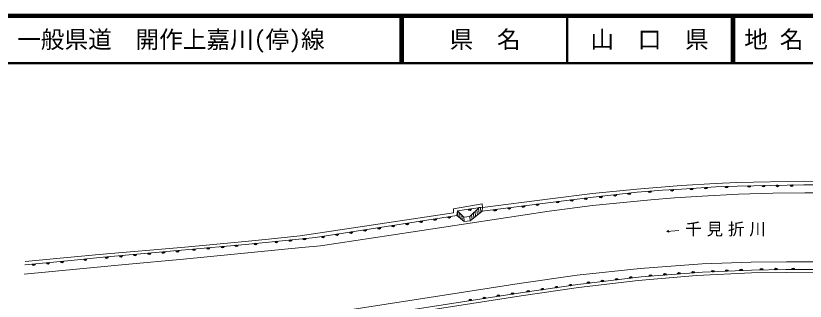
# Model space of a CAD drawing. Units: millimetres, scale not verified. Extents: x 40000 to 680000, y 20000 to 380000.
# Drawn here: x 216451 to 383274, y 319676 to 380000 of the extents above; entities that cross this region are included whole.
import ezdxf
from ezdxf.enums import TextEntityAlignment as Align

# ---------------------------------------------------------------- set-up
doc = ezdxf.new("R2010")
doc.units = ezdxf.units.MM
doc.header["$LTSCALE"] = 1000
for name, color, linetype, lineweight in [('M-BGD', 7, 'Continuous', 13), ('M-TTL', 2, 'Continuous', 140), ('M-TTL-LINE', 7, 'Continuous', 50)]:
    doc.layers.add(name, color=color, linetype=linetype, lineweight=lineweight)
doc.layers.add('M-BGD-HTXT', color=7, linetype='Continuous')
doc.layers.add('M-TTL-TXT', color=7, linetype='Continuous')
doc.styles.add('ＭＳ ゴシック', font='')
doc.styles.get('ＭＳ ゴシック').set_extended_font_data('MS Gothic')

msp = doc.modelspace()

# ---------------------------------------------------------------- linework, layer by layer
at = {"layer": 'M-BGD'}
for p, q in [((309811, 338718), (309915, 337578)), ((313887, 338966), (313987, 337867)), ((314256, 339314), (314361, 338175)), ((314642, 339488), (314734, 338482)), ((315039, 339547), (315050, 339416)), ((310251, 338298), (310349, 337225)), ((310691, 337878), (310783, 336873)), ((312777, 337923), (312866, 336944)), ((313147, 338270), (313240, 337252)), ((313517, 338618), (313613, 337560)), ((356536, 334638), (354048, 334395)), ((354048, 334395), (354403, 334618)), ((354439, 334245), (354048, 334395)), ((354403, 334618), (354439, 334245)), ((251910, 328563), (276886, 331019)), ((218207, 325389), (239548, 327463)), ((239548, 327463), (251910, 328563))]:
    msp.add_line(p, q, dxfattribs=at)
for points in [[(315071, 339485), (329380, 341348), (338354, 342449), (347668, 343380), (357066, 344142), (364347, 344565), (368834, 344735), (382974, 345073), (391069, 345009), (401285, 344662), (401346, 345581), (407463, 345226), (407442, 344481)], [(314978, 338683), (329479, 340565), (338442, 341664), (347737, 342689), (353146, 343154), (357120, 343355), (364378, 343851), (368887, 344017), (382974, 344284), (390884, 344290), (401765, 344041), (401897, 345043), (407450, 344751)], [(276886, 331019), (280866, 331357), (295767, 333643), (329159, 338731), (338338, 339914), (350638, 341130), (355667, 341551), (361475, 341895), (369153, 342297), (376440, 342516), (383223, 342597), (393791, 342564), (397092, 342486), (411241, 341585), (420904, 340671)], [(218330, 327331), (228182, 328306), (234118, 328882), (252216, 330506), (265006, 331692), (269242, 332115), (279756, 333147), (309671, 337776), (309760, 338766), (315064, 339550)], [(218466, 328055), (228118, 328987), (234045, 329579), (252164, 331103), (264948, 332289), (269182, 332712), (276548, 333474), (308975, 338385), (308931, 339235), (314986, 340247), (315071, 339485)], [(450337, 320999), (446182, 321921), (436665, 323726), (421166, 326055), (408077, 327237), (400564, 327692), (391266, 328028), (379353, 328025), (371833, 327959), (361464, 327563), (348410, 326613), (335071, 325153), (322834, 323444), (300605, 319973), (283771, 317367), (271209, 315210), (257368, 312838), (253830, 312164), (240297, 309900), (188987, 301195)], [(450222, 319309), (445827, 320291), (436386, 322115), (423376, 324168), (407940, 325460), (400304, 326003), (391239, 326362), (379213, 326375), (371909, 326255), (361569, 325784), (348585, 324839), (335253, 323176), (323139, 321421), (284086, 315397), (257745, 310877), (189278, 299386)], [(284745, 314812), (323229, 320820), (335333, 322574), (347986, 324085), (360327, 325119), (371927, 325647), (379217, 325767), (391225, 325695), (399427, 325383), (407893, 324855), (423348, 323438), (436281, 321516), (445684, 319619), (449983, 318715)]]:
    msp.add_lwpolyline(points, dxfattribs=at)
for points in [[(311131, 337458), (311217, 336520), (309671, 337776), (309760, 338766)], [(312407, 337575), (312493, 336637), (314978, 338683), (315064, 339550), (314405, 339453)], [(311217, 336520), (312493, 336637), (312407, 337575), (311131, 337458)]]:
    msp.add_lwpolyline(points, close=True, dxfattribs=at)
for centre, radius, start, end in [((362242, 343759), 354, 192.71218, 355.11736), ((362242, 343759), 283, 194.93622, 352.89332), ((362242, 343759), 212, 198.68255, 349.147), ((362242, 343759), 142, 206.39428, 341.43527), ((362242, 343759), 100, 216.71194, 331.11761), ((366631, 343988), 354, 190.90624, 353.31142), ((366631, 343988), 283, 193.13028, 351.08738), ((366631, 343988), 212, 196.87661, 347.34106), ((366631, 343988), 142, 204.58834, 339.62933), ((366631, 343988), 100, 214.906, 329.31167), ((371430, 344119), 354, 189.88154, 352.28671), ((371430, 344119), 283, 192.10557, 350.06267), ((371430, 344119), 212, 195.8519, 346.31635), ((371430, 344119), 142, 203.56363, 338.60462), ((371430, 344119), 100, 213.88129, 328.28696), ((374430, 344176), 354, 189.88154, 352.28671), ((374430, 344176), 283, 192.10557, 350.06267), ((374430, 344176), 212, 195.8519, 346.31635), ((374430, 344176), 142, 203.56363, 338.60462), ((374430, 344176), 100, 213.88129, 328.28696), ((377429, 344233), 354, 189.88154, 352.28671), ((377429, 344233), 283, 192.10557, 350.06267), ((377429, 344233), 212, 195.8519, 346.31635), ((377429, 344233), 142, 203.56363, 338.60462), ((377429, 344233), 100, 213.88129, 328.28696), ((380429, 344290), 354, 189.88154, 352.28671), ((380429, 344290), 283, 192.10557, 350.06267), ((380429, 344290), 212, 195.8519, 346.31635), ((380429, 344290), 142, 203.56363, 338.60462), ((380429, 344290), 100, 213.88129, 328.28696), ((343084, 342231), 354, 195.09051, 357.49569), ((343084, 342231), 283, 197.31455, 355.27165), ((343084, 342231), 212, 201.06088, 351.52532), ((343084, 342231), 142, 208.77261, 343.8136), ((343084, 342231), 100, 219.09027, 333.49593), ((346066, 342559), 354, 195.09051, 357.49569), ((346066, 342559), 283, 197.31455, 355.27165), ((346066, 342559), 212, 201.06088, 351.52532), ((346066, 342559), 142, 208.77261, 343.8136), ((346066, 342559), 100, 219.09027, 333.49593), ((350437, 342975), 354, 193.7066, 356.11178), ((350437, 342975), 283, 195.93064, 353.88774), ((350437, 342975), 212, 199.67697, 350.14141), ((350437, 342975), 142, 207.3887, 342.42968), ((350437, 342975), 100, 217.70636, 332.11202), ((355130, 343308), 354, 191.68857, 354.09375), ((355130, 343308), 283, 193.91261, 351.86971), ((355130, 343308), 212, 197.65893, 348.12338), ((355130, 343308), 142, 205.37066, 340.41165), ((355130, 343308), 100, 215.68832, 330.09399), ((359249, 343554), 354, 192.71218, 355.11736), ((359249, 343554), 283, 194.93622, 352.89332), ((359249, 343554), 212, 198.68255, 349.147), ((359249, 343554), 142, 206.39428, 341.43527), ((359249, 343554), 100, 216.71194, 331.11761), ((330976, 340803), 354, 195.78934, 358.19451), ((330976, 340803), 283, 198.01338, 355.97048), ((330976, 340803), 212, 201.7597, 352.22415), ((330976, 340803), 142, 209.47143, 344.51242), ((330976, 340803), 100, 219.78909, 334.19476), ((333954, 341168), 354, 195.78934, 358.19451), ((333954, 341168), 283, 198.01338, 355.97048), ((333954, 341168), 212, 201.7597, 352.22415), ((333954, 341168), 142, 209.47143, 344.51242), ((333954, 341168), 100, 219.78909, 334.19476), ((336931, 341533), 354, 195.78934, 358.19451), ((336931, 341533), 283, 198.01338, 355.97048), ((336931, 341533), 212, 201.7597, 352.22415), ((336931, 341533), 142, 209.47143, 344.51242), ((336931, 341533), 100, 219.78909, 334.19476), ((340102, 341902), 354, 195.09051, 357.49569), ((340102, 341902), 283, 197.31455, 355.27165), ((340102, 341902), 212, 201.06088, 351.52532), ((340102, 341902), 142, 208.77261, 343.8136), ((340102, 341902), 100, 219.09027, 333.49593), ((312404, 339212), 354, 197.21382, 359.61899), ((312404, 339212), 283, 199.43785, 357.39495), ((312404, 339212), 212, 203.18418, 353.64863), ((312404, 339212), 142, 210.89591, 345.9369), ((312404, 339212), 100, 221.21357, 335.61924), ((317759, 339099), 354, 196.19128, 358.59646), ((317759, 339099), 283, 198.41532, 356.37242), ((317759, 339099), 212, 202.16165, 352.62609), ((317759, 339099), 142, 209.87338, 344.91436), ((317759, 339099), 100, 220.19104, 334.5967), ((320734, 339485), 354, 196.19128, 358.59646), ((320734, 339485), 283, 198.41532, 356.37242), ((320734, 339485), 212, 202.16165, 352.62609), ((320734, 339485), 142, 209.87338, 344.91436), ((320734, 339485), 100, 220.19104, 334.5967), ((323709, 339871), 354, 196.19128, 358.59646), ((323709, 339871), 283, 198.41532, 356.37242), ((323709, 339871), 212, 202.16165, 352.62609), ((323709, 339871), 142, 209.87338, 344.91436), ((323709, 339871), 100, 220.19104, 334.5967), ((326684, 340257), 354, 196.19128, 358.59646), ((326684, 340257), 283, 198.41532, 356.37242), ((326684, 340257), 212, 202.16165, 352.62609), ((326684, 340257), 142, 209.87338, 344.91436), ((326684, 340257), 100, 220.19104, 334.5967), ((305082, 337121), 354, 197.59478, 359.99995), ((305082, 337121), 283, 199.81881, 357.77591), ((305082, 337121), 212, 203.56514, 354.02959), ((305082, 337121), 142, 211.27687, 346.31786), ((305082, 337121), 100, 221.59453, 336.0002), ((308046, 337580), 354, 197.59478, 359.99995), ((308046, 337580), 283, 199.81881, 357.77591), ((308046, 337580), 212, 203.56514, 354.02959), ((308046, 337580), 142, 211.27687, 346.31786), ((308046, 337580), 100, 221.59453, 336.0002), ((296187, 335744), 354, 197.59478, 359.99995), ((296187, 335744), 283, 199.81881, 357.77591), ((296187, 335744), 212, 203.56514, 354.02959), ((296187, 335744), 142, 211.27687, 346.31786), ((296187, 335744), 100, 221.59453, 336.0002), ((299152, 336203), 354, 197.59478, 359.99995), ((299152, 336203), 283, 199.81881, 357.77591), ((299152, 336203), 212, 203.56514, 354.02959), ((299152, 336203), 142, 211.27687, 346.31786), ((299152, 336203), 100, 221.59453, 336.0002), ((302117, 336662), 354, 197.59478, 359.99995), ((302117, 336662), 283, 199.81881, 357.77591), ((302117, 336662), 212, 203.56514, 354.02959), ((302117, 336662), 142, 211.27687, 346.31786), ((302117, 336662), 100, 221.59453, 336.0002), ((284329, 333909), 354, 197.59478, 359.99995), ((284329, 333909), 283, 199.81881, 357.77591), ((284329, 333909), 212, 203.56514, 354.02959), ((284329, 333909), 142, 211.27687, 346.31786), ((284329, 333909), 100, 221.59453, 336.0002), ((287293, 334368), 354, 197.59478, 359.99995), ((287293, 334368), 283, 199.81881, 357.77591), ((287293, 334368), 212, 203.56514, 354.02959), ((287293, 334368), 142, 211.27687, 346.31786), ((287293, 334368), 100, 221.59453, 336.0002), ((290258, 334827), 354, 197.59478, 359.99995), ((290258, 334827), 283, 199.81881, 357.77591), ((290258, 334827), 212, 203.56514, 354.02959), ((290258, 334827), 142, 211.27687, 346.31786), ((290258, 334827), 100, 221.59453, 336.0002), ((293223, 335286), 354, 197.59478, 359.99995), ((293223, 335286), 283, 199.81881, 357.77591), ((293223, 335286), 212, 203.56514, 354.02959), ((293223, 335286), 142, 211.27687, 346.31786), ((293223, 335286), 100, 221.59453, 336.0002), ((271508, 332392), 354, 194.39985, 356.80503), ((271508, 332392), 283, 196.62389, 354.58099), ((271508, 332392), 212, 200.37021, 350.83466), ((271508, 332392), 142, 208.08194, 343.12293), ((271508, 332392), 100, 218.39961, 332.80527), ((274494, 332685), 354, 194.39985, 356.80503), ((274494, 332685), 283, 196.62389, 354.58099), ((274494, 332685), 212, 200.37021, 350.83466), ((274494, 332685), 142, 208.08194, 343.12293), ((274494, 332685), 100, 218.39961, 332.80527), ((277480, 332978), 354, 194.39985, 356.80503), ((277480, 332978), 283, 196.62389, 354.58099), ((277480, 332978), 212, 200.37021, 350.83466), ((277480, 332978), 142, 208.08194, 343.12293), ((277480, 332978), 100, 218.39961, 332.80527), ((281364, 333450), 354, 197.59478, 359.99995), ((281364, 333450), 283, 199.81881, 357.77591), ((281364, 333450), 212, 203.56514, 354.02959), ((281364, 333450), 142, 211.27687, 346.31786), ((281364, 333450), 100, 221.59453, 336.0002), ((250632, 330418), 354, 193.92374, 356.32892), ((250632, 330418), 283, 196.14778, 354.10488), ((250632, 330418), 212, 199.8941, 350.35855), ((250632, 330418), 142, 207.60583, 342.64682), ((250632, 330418), 100, 217.92349, 332.32916), ((254125, 330737), 354, 194.09446, 356.49964), ((254125, 330737), 283, 196.3185, 354.2756), ((254125, 330737), 212, 200.06482, 350.52927), ((254125, 330737), 142, 207.77655, 342.81754), ((254125, 330737), 100, 218.09422, 332.49988), ((257113, 331014), 354, 194.09446, 356.49964), ((257113, 331014), 283, 196.3185, 354.2756), ((257113, 331014), 212, 200.06482, 350.52927), ((257113, 331014), 142, 207.77655, 342.81754), ((257113, 331014), 100, 218.09422, 332.49988), ((260100, 331291), 354, 194.09446, 356.49964), ((260100, 331291), 283, 196.3185, 354.2756), ((260100, 331291), 212, 200.06482, 350.52927), ((260100, 331291), 142, 207.77655, 342.81754), ((260100, 331291), 100, 218.09422, 332.49988), ((263087, 331568), 354, 194.09446, 356.49964), ((263087, 331568), 283, 196.3185, 354.2756), ((263087, 331568), 212, 200.06482, 350.52927), ((263087, 331568), 142, 207.77655, 342.81754), ((263087, 331568), 100, 218.09422, 332.49988), ((267119, 331957), 354, 194.508, 356.91318), ((267119, 331957), 283, 196.73204, 354.68914), ((267119, 331957), 212, 200.47837, 350.94282), ((267119, 331957), 142, 208.1901, 343.23109), ((267119, 331957), 100, 218.50776, 332.91342), ((235692, 329078), 354, 193.92374, 356.32892), ((235692, 329078), 283, 196.14778, 354.10488), ((235692, 329078), 212, 199.8941, 350.35855), ((235692, 329078), 142, 207.60583, 342.64682), ((235692, 329078), 100, 217.92349, 332.32916), ((238680, 329346), 354, 193.92374, 356.32892), ((238680, 329346), 283, 196.14778, 354.10488), ((238680, 329346), 212, 199.8941, 350.35855), ((238680, 329346), 142, 207.60583, 342.64682), ((238680, 329346), 100, 217.92349, 332.32916), ((241668, 329614), 354, 193.92374, 356.32892), ((241668, 329614), 283, 196.14778, 354.10488), ((241668, 329614), 212, 199.8941, 350.35855), ((241668, 329614), 142, 207.60583, 342.64682), ((241668, 329614), 100, 217.92349, 332.32916), ((244656, 329882), 354, 193.92374, 356.32892), ((244656, 329882), 283, 196.14778, 354.10488), ((244656, 329882), 212, 199.8941, 350.35855), ((244656, 329882), 142, 207.60583, 342.64682), ((244656, 329882), 100, 217.92349, 332.32916), ((247644, 330150), 354, 193.92374, 356.32892), ((247644, 330150), 283, 196.14778, 354.10488), ((247644, 330150), 212, 199.8941, 350.35855), ((247644, 330150), 142, 207.60583, 342.64682), ((247644, 330150), 100, 217.92349, 332.32916), ((220265, 327577), 354, 194.44884, 356.85402), ((220265, 327577), 283, 196.67288, 354.62998), ((220265, 327577), 212, 200.4192, 350.88365), ((220265, 327577), 142, 208.13093, 343.17192), ((220265, 327577), 100, 218.4486, 332.85426), ((223251, 327872), 354, 194.44884, 356.85402), ((223251, 327872), 283, 196.67288, 354.62998), ((223251, 327872), 212, 200.4192, 350.88365), ((223251, 327872), 142, 208.13093, 343.17192), ((223251, 327872), 100, 218.4486, 332.85426), ((226236, 328168), 354, 194.44884, 356.85402), ((226236, 328168), 283, 196.67288, 354.62998), ((226236, 328168), 212, 200.4192, 350.88365), ((226236, 328168), 142, 208.13093, 343.17192), ((226236, 328168), 100, 218.4486, 332.85426), ((231145, 328648), 354, 194.34361, 356.74879), ((231145, 328648), 283, 196.56765, 354.52475), ((231145, 328648), 212, 200.31397, 350.77842), ((231145, 328648), 142, 208.0257, 343.06669), ((231145, 328648), 100, 218.34337, 332.74903), ((353585, 325148), 354, 12.95877, 175.36395), ((353585, 325148), 283, 15.18281, 173.13991), ((353585, 325148), 212, 18.92913, 169.39358), ((356577, 325366), 354, 12.95877, 175.36395), ((356577, 325366), 283, 15.18281, 173.13991), ((356577, 325366), 212, 18.92913, 169.39358), ((356577, 325366), 142, 26.64086, 161.68185), ((356577, 325366), 100, 36.95853, 151.36419), ((359569, 325584), 354, 12.95877, 175.36395), ((359569, 325584), 283, 15.18281, 173.13991), ((359569, 325584), 212, 18.92913, 169.39358), ((359569, 325584), 142, 26.64086, 161.68185), ((359569, 325584), 100, 36.95853, 151.36419), ((363744, 325828), 354, 11.40535, 173.81053), ((363744, 325828), 283, 13.62939, 171.58649), ((363744, 325828), 212, 17.37572, 167.84017), ((363744, 325828), 142, 25.08745, 160.12844), ((363744, 325828), 100, 35.40511, 149.81077), ((366741, 325965), 354, 11.40535, 173.81053), ((366741, 325965), 283, 13.62939, 171.58649), ((366741, 325965), 212, 17.37572, 167.84017), ((366741, 325965), 142, 25.08745, 160.12844), ((366741, 325965), 100, 35.40511, 149.81077), ((369738, 326101), 354, 11.40535, 173.81053), ((369738, 326101), 283, 13.62939, 171.58649), ((369738, 326101), 212, 17.37572, 167.84017), ((369738, 326101), 142, 25.08745, 160.12844), ((369738, 326101), 100, 35.40511, 149.81077), ((374062, 326236), 354, 9.74124, 172.14642), ((374062, 326236), 283, 11.96528, 169.92238), ((374062, 326236), 212, 15.71161, 166.17606), ((374062, 326236), 142, 23.42334, 158.46433), ((374062, 326236), 100, 33.741, 148.14666), ((377062, 326285), 354, 9.74124, 172.14642), ((377062, 326285), 283, 11.96528, 169.92238), ((377062, 326285), 212, 15.71161, 166.17606), ((377062, 326285), 142, 23.42334, 158.46433), ((377062, 326285), 100, 33.741, 148.14666), ((380726, 326319), 354, 8.73642, 171.1416), ((380726, 326319), 283, 10.96046, 168.91756), ((380726, 326319), 212, 14.70678, 165.17123), ((380726, 326319), 142, 22.41851, 157.4595), ((380726, 326319), 100, 32.73618, 147.14184), ((337460, 323397), 354, 15.90537, 178.31055), ((337460, 323397), 283, 18.12941, 176.08651), ((340437, 323768), 354, 15.90537, 178.31055), ((340437, 323768), 283, 18.12941, 176.08651), ((340437, 323768), 212, 21.87574, 172.34019), ((340437, 323768), 142, 29.58747, 164.62846), ((340437, 323768), 100, 39.90513, 154.31079), ((343414, 324140), 354, 15.90537, 178.31055), ((343414, 324140), 283, 18.12941, 176.08651), ((343414, 324140), 212, 21.87574, 172.34019), ((343414, 324140), 142, 29.58747, 164.62846), ((343414, 324140), 100, 39.90513, 154.31079), ((346391, 324511), 354, 15.90537, 178.31055), ((346391, 324511), 283, 18.12941, 176.08651), ((346391, 324511), 212, 21.87574, 172.34019), ((346391, 324511), 142, 29.58747, 164.62846), ((346391, 324511), 100, 39.90513, 154.31079), ((350593, 324931), 354, 12.95877, 175.36395), ((350593, 324931), 283, 15.18281, 173.13991), ((350593, 324931), 212, 18.92913, 169.39358), ((350593, 324931), 142, 26.64086, 161.68185), ((350593, 324931), 100, 36.95853, 151.36419), ((353585, 325148), 142, 26.64086, 161.68185), ((353585, 325148), 100, 36.95853, 151.36419), ((327719, 322030), 354, 17.0442, 179.44938), ((327719, 322030), 283, 19.26824, 177.22534), ((327719, 322030), 212, 23.01457, 173.47902), ((327719, 322030), 142, 30.7263, 165.76729), ((327719, 322030), 100, 41.04396, 155.44962), ((330688, 322460), 354, 17.0442, 179.44938), ((330688, 322460), 283, 19.26824, 177.22534), ((330688, 322460), 212, 23.01457, 173.47902), ((330688, 322460), 142, 30.7263, 165.76729), ((330688, 322460), 100, 41.04396, 155.44962), ((333657, 322890), 354, 17.0442, 179.44938), ((333657, 322890), 283, 19.26824, 177.22534), ((333657, 322890), 212, 23.01457, 173.47902), ((333657, 322890), 142, 30.7263, 165.76729), ((333657, 322890), 100, 41.04396, 155.44962), ((337460, 323397), 212, 21.87574, 172.34019), ((337460, 323397), 142, 29.58747, 164.62846), ((337460, 323397), 100, 39.90513, 154.31079), ((315481, 320185), 354, 17.56528, 179.97046), ((315481, 320185), 283, 19.78932, 177.74642), ((315481, 320185), 212, 23.53565, 174.0001), ((315481, 320185), 142, 31.24738, 166.28837), ((318445, 320642), 354, 17.56528, 179.97046), ((318445, 320642), 283, 19.78932, 177.74642), ((318445, 320642), 212, 23.53565, 174.0001), ((318445, 320642), 142, 31.24738, 166.28837), ((318445, 320642), 100, 41.56504, 155.97071), ((321410, 321099), 354, 17.56528, 179.97046), ((321410, 321099), 283, 19.78932, 177.74642), ((321410, 321099), 212, 23.53565, 174.0001), ((321410, 321099), 142, 31.24738, 166.28837), ((321410, 321099), 100, 41.56504, 155.97071), ((324750, 321599), 354, 17.0442, 179.44938), ((324750, 321599), 283, 19.26824, 177.22534), ((324750, 321599), 212, 23.01457, 173.47902), ((324750, 321599), 142, 30.7263, 165.76729), ((324750, 321599), 100, 41.04396, 155.44962), ((312516, 319727), 354, 17.56528, 179.97046), ((312516, 319727), 283, 19.78932, 177.74642), ((312516, 319727), 212, 23.53565, 174.0001), ((312516, 319727), 142, 31.24738, 166.28837), ((312516, 319727), 100, 41.56504, 155.97071), ((315481, 320185), 100, 41.56504, 155.97071)]:
    msp.add_arc(centre, radius, start, end, dxfattribs=at)
at = {"layer": 'M-TTL'}
msp.add_line((680000, 380000), (40000, 380000), dxfattribs=at)
at = {"layer": 'M-TTL-LINE'}
for p, q in [((297750, 380000), (297750, 370000)), ((298250, 380000), (298250, 370000)), ((333000, 380000), (333000, 370000)), ((367750, 380000), (367750, 370000)), ((368250, 380000), (368250, 370000)), ((40000, 370000), (680000, 370000))]:
    msp.add_line(p, q, dxfattribs=at)

# ---------------------------------------------------------------- texts
at = {"layer": 'M-BGD-HTXT', "insert": (366940, 334767), "char_height": 2566, "attachment_point": 5, "style": 'ＭＳ ゴシック'}
msp.add_mtext('\\T1.29;千見折川', dxfattribs=at)
at = {"layer": 'M-TTL-TXT', "style": 'ＭＳ ゴシック'}
for s, p in [('一般県道\u3000開作上嘉川(停)線', (216734, 375000)), ('地 名', (370380, 375000))]:
    msp.add_text(s, height=3666, dxfattribs=at).set_placement(p, align=Align.MIDDLE_LEFT)
for s, p in [('県\u3000名', (315625, 375000)), ('山\u3000口\u3000県', (350375, 375000))]:
    msp.add_text(s, height=3666, dxfattribs=at).set_placement(p, align=Align.MIDDLE_CENTER)

doc.saveas('drawing.dxf')
